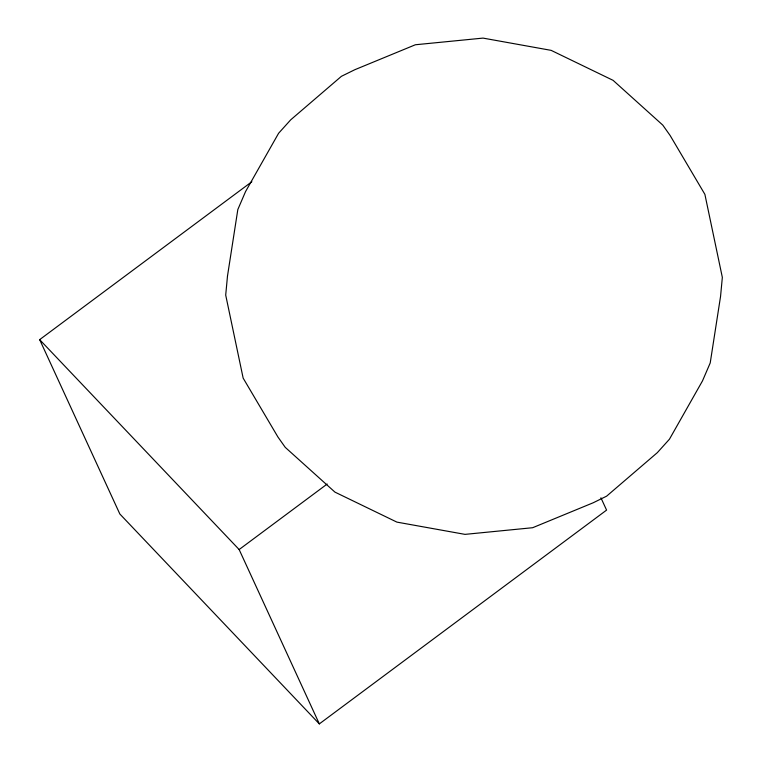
<?xml version="1.0" encoding="UTF-8"?>
<svg xmlns="http://www.w3.org/2000/svg" width="762" height="762" viewBox="0 0 762 762"><rect width="100%" height="100%" fill="white"/><g stroke="black" fill="none" stroke-linecap="round" stroke-linejoin="round"><path stroke-width="1.14" d="M600.923 497.805L606.581 510.111L319.326 723.9L119.844 513.998L39.662 339.642L251.86 181.718M319.326 723.9L239.144 549.545L327.174 484.032M39.662 339.642L239.144 549.545M227.486 276.073L225.704 295.084L243.154 378.123L277.94 437.017L285.255 447.361L334.956 492.128L396.897 522.113L465.02 534.372L532.657 527.714L593.188 502.777L606.619 496.167L657.32 452.657L669.446 439.207L702.488 380.895L710.213 362.95L720.557 296.399L722.338 277.387L704.888 194.348L670.103 135.455L662.788 125.111L613.086 80.343L551.145 50.359L483.022 38.1L415.385 44.758L354.863 69.694L341.424 76.305L290.722 119.815L278.606 133.264L245.555 191.576L237.83 209.521L227.486 276.073"/></g></svg>
